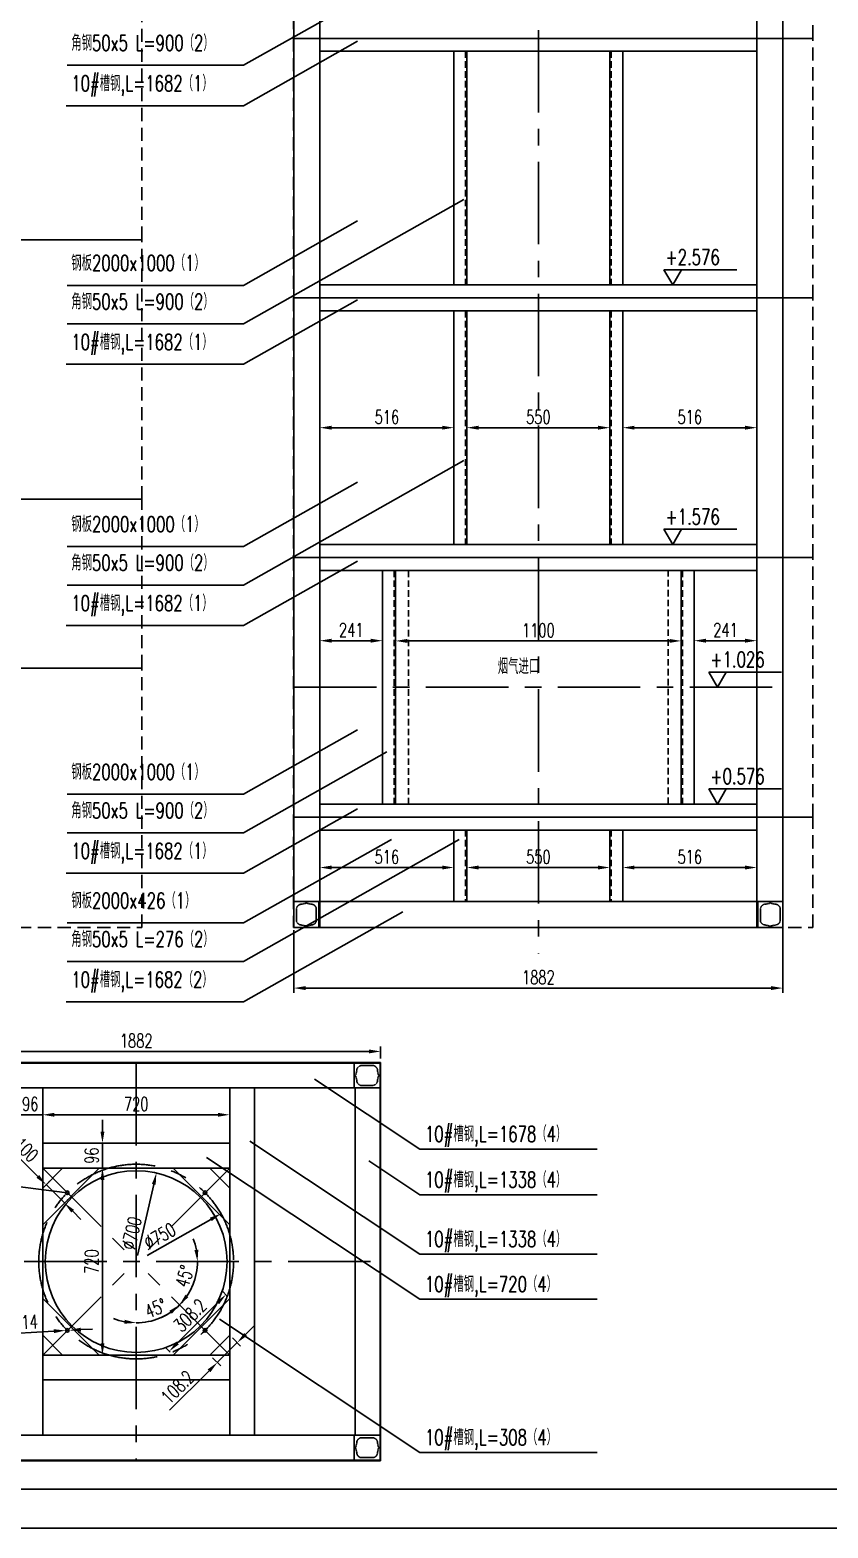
# Model space of a CAD drawing. Extents: x 27542 to 56237, y 49523 to 60382.
# Drawn here: x 46817 to 49889, y 49523 to 55294 of the extents above; entities that cross this region are included whole.
import ezdxf

# ---------------------------------------------------------------- set-up
doc = ezdxf.new("R2010")
doc.units = 0
doc.header["$LTSCALE"] = 2
doc.header["$PDMODE"] = 2
doc.linetypes.add('CENTER', pattern=[50.8, 31.75, -6.35, 6.35, -6.35])
doc.linetypes.add('DASHED', pattern=[19.05, 12.7, -6.35])
doc.layers.get('0').update_dxf_attribs({"linetype": 'CONTINUOUS'})
doc.layers.get('DEFPOINTS').update_dxf_attribs({"linetype": 'CONTINUOUS'})
for name, color, linetype in [('2虚线', 2, 'DASHED'), ('3中心线', 1, 'CENTER'), ('5文字标注', 4, 'CONTINUOUS'), ('6剖面线', 6, 'CONTINUOUS'), ('钢板', 5, 'DASHED')]:
    doc.layers.add(name, color=color, linetype=linetype)
doc.styles.add('ABO', font='simplex.shx', dxfattribs={"width": 0.7, "bigfont": 'hzdx.shx'})
doc.dimstyles.new('1-15', dxfattribs={"dimscale": 15, "dimtxt": 3.5, "dimasz": 3, "dimexe": 1.25, "dimexo": 1, "dimgap": 1, "dimtad": 1, "dimdec": 1, "dimdsep": 46, "dimtxsty": 'ABO', "dimcen": 2.5, "dimadec": 1, "dimazin": 0, "dimtfac": 1, "dimtdec": 1, "dimtmove": 0, "dimatfit": 3, "dimfxl": 0, "dimarcsym": 0})

# ---------------------------------------------------------------- blocks, each defined once
blk = doc.blocks.new('*D156')
at = {"layer": '5文字标注', "color": 0, "lineweight": -2}
for p, q in [((47933.3, 52092.6), (47933.3, 52048.7)), ((47978.3, 52067.5), (48404.3, 52067.5)), ((48449.3, 52092.6), (48449.3, 52048.7))]:
    blk.add_line(p, q, dxfattribs=at)
at = {"layer": '5文字标注', "color": 0}
for points in [[(47978.3, 52075), (47978.3, 52060), (47933.3, 52067.5)], [(48404.3, 52075), (48404.3, 52060), (48449.3, 52067.5)]]:
    blk.add_solid(points, dxfattribs=at)
at = {"layer": 'DEFPOINTS', "color": 0}
for p in [(47933.3, 52107.6), (48449.3, 52107.6), (48449.3, 52067.5)]:
    blk.add_point(p, dxfattribs=at)
at = {"layer": '5文字标注', "color": 0, "insert": (48191.3, 52108.7), "char_height": 52.5, "attachment_point": 5, "style": 'ABO'}
blk.add_mtext('516', dxfattribs=at)
blk = doc.blocks.new('*D157')
at = {"layer": '5文字标注', "color": 0, "lineweight": -2}
for p, q in [((48499.3, 52082.5), (48499.3, 52086.2)), ((48544.3, 52067.5), (49004.3, 52067.5)), ((49049.3, 52082.5), (49049.3, 52086.2))]:
    blk.add_line(p, q, dxfattribs=at)
at = {"layer": '5文字标注', "color": 0}
for points in [[(48544.3, 52075), (48544.3, 52060), (48499.3, 52067.5)], [(49004.3, 52075), (49004.3, 52060), (49049.3, 52067.5)]]:
    blk.add_solid(points, dxfattribs=at)
at = {"layer": 'DEFPOINTS', "color": 0}
for p in [(48499.3, 52067.5), (49049.3, 52067.5), (49049.3, 52067.5)]:
    blk.add_point(p, dxfattribs=at)
at = {"layer": '5文字标注', "color": 0, "insert": (48774.3, 52108.7), "char_height": 52.5, "attachment_point": 5, "style": 'ABO'}
blk.add_mtext('550', dxfattribs=at)
blk = doc.blocks.new('*D158')
at = {"layer": '5文字标注', "color": 0, "lineweight": -2}
for p, q in [((49099.3, 52082.5), (49099.3, 52086.2)), ((49144.3, 52067.5), (49570.3, 52067.5)), ((49615.3, 52082.5), (49615.3, 52086.2))]:
    blk.add_line(p, q, dxfattribs=at)
at = {"layer": '5文字标注', "color": 0}
for points in [[(49144.3, 52075), (49144.3, 52060), (49099.3, 52067.5)], [(49570.3, 52075), (49570.3, 52060), (49615.3, 52067.5)]]:
    blk.add_solid(points, dxfattribs=at)
at = {"layer": 'DEFPOINTS', "color": 0}
for p in [(49099.3, 52067.5), (49615.3, 52067.5), (49615.3, 52067.5)]:
    blk.add_point(p, dxfattribs=at)
at = {"layer": '5文字标注', "color": 0, "insert": (49357.3, 52108.7), "char_height": 52.5, "attachment_point": 5, "style": 'ABO'}
blk.add_mtext('516', dxfattribs=at)
blk = doc.blocks.new('*D159')
at = {"layer": '5文字标注', "color": 0, "lineweight": -2}
for p, q in [((49715.3, 51853.5), (49715.3, 51584.3)), ((47833.3, 51825.8), (47833.3, 51584.3)), ((47878.3, 51603.1), (49670.3, 51603.1))]:
    blk.add_line(p, q, dxfattribs=at)
at = {"layer": '5文字标注', "color": 0}
for points in [[(47878.3, 51610.6), (47878.3, 51595.6), (47833.3, 51603.1)], [(49670.3, 51610.6), (49670.3, 51595.6), (49715.3, 51603.1)]]:
    blk.add_solid(points, dxfattribs=at)
at = {"layer": 'DEFPOINTS', "color": 0}
for p in [(47833.3, 51840.8), (49715.3, 51868.5), (49715.3, 51603.1)]:
    blk.add_point(p, dxfattribs=at)
at = {"layer": '5文字标注', "color": 0, "insert": (48774.3, 51644.3), "char_height": 52.5, "attachment_point": 5, "style": 'ABO'}
blk.add_mtext('1882', dxfattribs=at)
blk = doc.blocks.new('*D168')
at = {"layer": '5文字标注', "color": 0, "lineweight": -2}
for p, q in [((47933.3, 52956.5), (47933.3, 52960.3)), ((47978.3, 52941.5), (48129.3, 52941.5)), ((48174.3, 52956.5), (48174.3, 52960.3))]:
    blk.add_line(p, q, dxfattribs=at)
at = {"layer": '5文字标注', "color": 0}
for points in [[(47978.3, 52949), (47978.3, 52934), (47933.3, 52941.5)], [(48129.3, 52949), (48129.3, 52934), (48174.3, 52941.5)]]:
    blk.add_solid(points, dxfattribs=at)
at = {"layer": 'DEFPOINTS', "color": 0}
for p in [(47933.3, 52941.5), (48174.3, 52941.5), (48174.3, 52941.5)]:
    blk.add_point(p, dxfattribs=at)
at = {"layer": '5文字标注', "color": 0, "insert": (48053.8, 52982.8), "char_height": 52.5, "attachment_point": 5, "style": 'ABO'}
blk.add_mtext('241', dxfattribs=at)
blk = doc.blocks.new('*D169')
at = {"layer": '5文字标注', "color": 0, "lineweight": -2}
for p, q in [((49374.3, 52956.5), (49374.3, 52960.3)), ((49419.3, 52941.5), (49570.3, 52941.5)), ((49615.3, 52956.5), (49615.3, 52960.3))]:
    blk.add_line(p, q, dxfattribs=at)
at = {"layer": '5文字标注', "color": 0}
for points in [[(49419.3, 52949), (49419.3, 52934), (49374.3, 52941.5)], [(49570.3, 52949), (49570.3, 52934), (49615.3, 52941.5)]]:
    blk.add_solid(points, dxfattribs=at)
at = {"layer": 'DEFPOINTS', "color": 0}
for p in [(49374.3, 52941.5), (49615.3, 52941.5), (49615.3, 52941.5)]:
    blk.add_point(p, dxfattribs=at)
at = {"layer": '5文字标注', "color": 0, "insert": (49494.8, 52982.8), "char_height": 52.5, "attachment_point": 5, "style": 'ABO'}
blk.add_mtext('241', dxfattribs=at)
blk = doc.blocks.new('*D170')
at = {"layer": '5文字标注', "color": 0, "lineweight": -2}
for p, q in [((47933.3, 53777.1), (47933.3, 53780.8)), ((48404.3, 53762.1), (47978.3, 53762.1)), ((48449.3, 53777.1), (48449.3, 53780.8))]:
    blk.add_line(p, q, dxfattribs=at)
at = {"layer": '5文字标注', "color": 0}
for points in [[(47978.3, 53769.6), (47978.3, 53754.6), (47933.3, 53762.1)], [(48404.3, 53769.6), (48404.3, 53754.6), (48449.3, 53762.1)]]:
    blk.add_solid(points, dxfattribs=at)
at = {"layer": 'DEFPOINTS', "color": 0}
for p in [(47933.3, 53762.1), (47933.3, 53762.1), (48449.3, 53762.1)]:
    blk.add_point(p, dxfattribs=at)
at = {"layer": '5文字标注', "color": 0, "insert": (48191.3, 53803.3), "char_height": 52.5, "attachment_point": 5, "style": 'ABO'}
blk.add_mtext('516', dxfattribs=at)
blk = doc.blocks.new('*D171')
at = {"layer": '5文字标注', "color": 0, "lineweight": -2}
for p, q in [((48499.3, 53777.1), (48499.3, 53780.8)), ((48544.3, 53762.1), (49004.3, 53762.1)), ((49049.3, 53777.1), (49049.3, 53780.8))]:
    blk.add_line(p, q, dxfattribs=at)
at = {"layer": '5文字标注', "color": 0}
for points in [[(48544.3, 53769.6), (48544.3, 53754.6), (48499.3, 53762.1)], [(49004.3, 53769.6), (49004.3, 53754.6), (49049.3, 53762.1)]]:
    blk.add_solid(points, dxfattribs=at)
at = {"layer": 'DEFPOINTS', "color": 0}
for p in [(48499.3, 53762.1), (49049.3, 53762.1), (49049.3, 53762.1)]:
    blk.add_point(p, dxfattribs=at)
at = {"layer": '5文字标注', "color": 0, "insert": (48774.3, 53803.3), "char_height": 52.5, "attachment_point": 5, "style": 'ABO'}
blk.add_mtext('550', dxfattribs=at)
blk = doc.blocks.new('*D172')
at = {"layer": '5文字标注', "color": 0, "lineweight": -2}
for p, q in [((49099.3, 53777.1), (49099.3, 53780.8)), ((49144.3, 53762.1), (49570.3, 53762.1)), ((49615.3, 53777.1), (49615.3, 53780.8))]:
    blk.add_line(p, q, dxfattribs=at)
at = {"layer": '5文字标注', "color": 0}
for points in [[(49144.3, 53769.6), (49144.3, 53754.6), (49099.3, 53762.1)], [(49570.3, 53769.6), (49570.3, 53754.6), (49615.3, 53762.1)]]:
    blk.add_solid(points, dxfattribs=at)
at = {"layer": 'DEFPOINTS', "color": 0}
for p in [(49099.3, 53762.1), (49615.3, 53762.1), (49615.3, 53762.1)]:
    blk.add_point(p, dxfattribs=at)
at = {"layer": '5文字标注', "color": 0, "insert": (49357.3, 53803.3), "char_height": 52.5, "attachment_point": 5, "style": 'ABO'}
blk.add_mtext('516', dxfattribs=at)
blk = doc.blocks.new('*D179')
at = {"layer": '5文字标注', "color": 0, "lineweight": -2}
for p, q in [((47385.3, 50235.8), (47539.7, 50390.1)), ((47575.5, 50417.9), (47558.2, 50435.2)), ((47357.5, 50199.9), (47340.3, 50217.2))]:
    blk.add_line(p, q, dxfattribs=at)
at = {"layer": '5文字标注', "color": 0}
for points in [[(47534.4, 50395.4), (47545, 50384.8), (47571.5, 50421.9)], [(47380, 50241.1), (47390.6, 50230.5), (47353.5, 50203.9)]]:
    blk.add_solid(points, dxfattribs=at)
at = {"layer": 'DEFPOINTS', "color": 0}
for p in [(47571.5, 50421.9), (47586.1, 50407.3), (47368.1, 50189.3)]:
    blk.add_point(p, dxfattribs=at)
at = {"layer": '5文字标注', "color": 0, "insert": (47433.3, 50342.1), "char_height": 52.5, "attachment_point": 5, "rotation": 45, "style": 'ABO'}
blk.add_mtext('308.2', dxfattribs=at)
blk = doc.blocks.new('*D180')
at = {"layer": '5文字标注', "color": 0, "lineweight": -2}
for p, q in [((47646.8, 50268.8), (47678.6, 50300.6)), ((47615, 50237), (47538.4, 50160.5)), ((47596.7, 50255.3), (47628.2, 50223.7)), ((47520.2, 50178.7), (47551.7, 50147.2)), ((47506.6, 50128.6), (47354.6, 49976.6))]:
    blk.add_line(p, q, dxfattribs=at)
at = {"layer": '5文字标注', "color": 0}
for points in [[(47641.5, 50274.1), (47652.1, 50263.5), (47615, 50237)], [(47501.3, 50133.9), (47511.9, 50123.3), (47538.4, 50160.5)]]:
    blk.add_solid(points, dxfattribs=at)
at = {"layer": 'DEFPOINTS', "color": 0}
for p in [(47586.1, 50265.9), (47509.6, 50189.3), (47538.4, 50160.5)]:
    blk.add_point(p, dxfattribs=at)
at = {"layer": '5文字标注', "color": 0, "insert": (47385.5, 50065.9), "char_height": 52.5, "attachment_point": 5, "rotation": 45, "style": 'ABO'}
blk.add_mtext('108.2', dxfattribs=at)
blk = doc.blocks.new('*D181')
at = {"layer": '5文字标注', "color": 0, "lineweight": -2}
blk.add_line((47268.6, 50573.4), (47513.3, 50711.9), dxfattribs=at)
at = {"layer": '5文字标注', "color": 0}
blk.add_solid([(47509.6, 50718.4), (47517, 50705.3), (47552.5, 50734)], dxfattribs=at)
at = {"layer": 'DEFPOINTS', "color": 0}
for p in [(47552.5, 50734), (46899.7, 50364.6)]:
    blk.add_point(p, dxfattribs=at)
at = {"layer": '5文字标注', "color": 0, "insert": (47316.9, 50648.1), "char_height": 52.5, "attachment_point": 5, "rotation": 29.50674, "style": 'ABO'}
blk.add_mtext('∅750', dxfattribs=at)
blk = doc.blocks.new('*D182')
at = {"layer": '5文字标注', "color": 0, "lineweight": -2}
for p, q in [((46682.1, 50268.4), (46909, 50281.2)), ((46967.9, 50284.6), (46953.9, 50283.8)), ((47012.8, 50287.1), (47057.8, 50289.6))]:
    blk.add_line(p, q, dxfattribs=at)
at = {"layer": '5文字标注', "color": 0}
for points in [[(46908.6, 50288.7), (46909.4, 50273.7), (46953.9, 50283.8)], [(47012.4, 50294.6), (47013.3, 50279.6), (46967.9, 50284.6)]]:
    blk.add_solid(points, dxfattribs=at)
at = {"layer": 'DEFPOINTS', "color": 0}
for p in [(46953.9, 50283.8), (46967.9, 50284.6)]:
    blk.add_point(p, dxfattribs=at)
at = {"layer": '5文字标注', "color": 0, "insert": (46770.8, 50314.7), "char_height": 52.5, "attachment_point": 5, "rotation": 3.22885, "style": 'ABO'}
blk.add_mtext('4x%%c14', dxfattribs=at)
blk = doc.blocks.new('*D183')
at = {"layer": '5文字标注', "color": 0, "lineweight": -2}
blk.add_line((47231.4, 50572.5), (47293.8, 50846.7), dxfattribs=at)
at = {"layer": '5文字标注', "color": 0}
blk.add_solid([(47286.5, 50848.4), (47301.1, 50845), (47303.8, 50890.6)], dxfattribs=at)
at = {"layer": 'DEFPOINTS', "color": 0}
for p in [(47303.8, 50890.6), (47148.4, 50208.1)]:
    blk.add_point(p, dxfattribs=at)
at = {"layer": '5文字标注', "color": 0, "insert": (47208.7, 50658.6), "char_height": 52.5, "attachment_point": 5, "rotation": 77.16878, "style": 'ABO'}
blk.add_mtext('∅700', dxfattribs=at)
blk = doc.blocks.new('*D184')
at = {"layer": '5文字标注', "color": 0, "lineweight": -2}
for p, q in [((46847.3, 50877.6), (46732.4, 50992.5)), ((46889.7, 50856.4), (46892.4, 50859.1)), ((46949.8, 50775.1), (46879.1, 50845.8)), ((46960.4, 50785.7), (46963.1, 50788.4)), ((46981.6, 50743.3), (47013.5, 50711.5))]:
    blk.add_line(p, q, dxfattribs=at)
at = {"layer": '5文字标注', "color": 0}
for points in [[(46852.6, 50882.9), (46842, 50872.3), (46879.1, 50845.8)], [(46986.9, 50748.6), (46976.3, 50738), (46949.8, 50775.1)]]:
    blk.add_solid(points, dxfattribs=at)
at = {"layer": 'DEFPOINTS', "color": 0}
for p in [(46879.1, 50845.8), (46879.1, 50845.8), (46949.8, 50775.1)]:
    blk.add_point(p, dxfattribs=at)
at = {"layer": '5文字标注', "color": 0, "insert": (46803.1, 50980.2), "char_height": 52.5, "attachment_point": 5, "rotation": 315, "style": 'ABO'}
blk.add_mtext('100', dxfattribs=at)
blk = doc.blocks.new('*D185')
at = {"layer": '5文字标注', "color": 0, "lineweight": -2}
for p, q in [((46725.1, 51115), (46680.1, 51115)), ((46770.1, 51130), (46770.1, 51133.8)), ((46770.1, 51115), (46866.1, 51115)), ((46866.1, 51130), (46866.1, 51133.8)), ((46911.1, 51115), (46956.1, 51115))]:
    blk.add_line(p, q, dxfattribs=at)
at = {"layer": '5文字标注', "color": 0}
for points in [[(46725.1, 51122.5), (46725.1, 51107.5), (46770.1, 51115)], [(46911.1, 51122.5), (46911.1, 51107.5), (46866.1, 51115)]]:
    blk.add_solid(points, dxfattribs=at)
at = {"layer": 'DEFPOINTS', "color": 0}
for p in [(46770.1, 51115), (46866.1, 51115), (46866.1, 51115)]:
    blk.add_point(p, dxfattribs=at)
at = {"layer": '5文字标注', "color": 0, "insert": (46818.1, 51156.3), "char_height": 52.5, "attachment_point": 5, "style": 'ABO'}
blk.add_mtext('96', dxfattribs=at)
blk = doc.blocks.new('*D186')
at = {"layer": '5文字标注', "color": 0, "lineweight": -2}
for p, q in [((46866.1, 51100), (46866.1, 51096.3)), ((46911.1, 51115), (47541.1, 51115)), ((47586.1, 51091.8), (47586.1, 51133.8))]:
    blk.add_line(p, q, dxfattribs=at)
at = {"layer": '5文字标注', "color": 0}
for points in [[(46911.1, 51122.5), (46911.1, 51107.5), (46866.1, 51115)], [(47541.1, 51122.5), (47541.1, 51107.5), (47586.1, 51115)]]:
    blk.add_solid(points, dxfattribs=at)
at = {"layer": 'DEFPOINTS', "color": 0}
for p in [(46866.1, 51115), (47586.1, 51115), (47586.1, 51076.8)]:
    blk.add_point(p, dxfattribs=at)
at = {"layer": '5文字标注', "color": 0, "insert": (47226.1, 51156.3), "char_height": 52.5, "attachment_point": 5, "style": 'ABO'}
blk.add_mtext('720', dxfattribs=at)
blk = doc.blocks.new('*D187')
at = {"layer": '5文字标注', "color": 0, "lineweight": -2}
for p, q in [((47081.2, 50909.3), (47077.4, 50909.3)), ((47096.2, 50864.3), (47096.2, 50234.3)), ((47081.2, 50189.3), (47077.4, 50189.3))]:
    blk.add_line(p, q, dxfattribs=at)
at = {"layer": '5文字标注', "color": 0}
for points in [[(47088.7, 50864.3), (47103.7, 50864.3), (47096.2, 50909.3)], [(47088.7, 50234.3), (47103.7, 50234.3), (47096.2, 50189.3)]]:
    blk.add_solid(points, dxfattribs=at)
at = {"layer": 'DEFPOINTS', "color": 0}
for p in [(47096.2, 50909.3), (47096.2, 50189.3), (47096.2, 50189.3)]:
    blk.add_point(p, dxfattribs=at)
at = {"layer": '5文字标注', "color": 0, "insert": (47054.9, 50549.3), "char_height": 52.5, "attachment_point": 5, "rotation": 90, "style": 'ABO'}
blk.add_mtext('720', dxfattribs=at)
blk = doc.blocks.new('*D190')
at = {"layer": '5文字标注', "color": 0, "lineweight": -2}
for p, q in [((47096.2, 51050.3), (47096.2, 51095.3)), ((47081.2, 51005.3), (47077.4, 51005.3)), ((47096.2, 50909.3), (47096.2, 51005.3)), ((47081.2, 50909.3), (47077.4, 50909.3)), ((47096.2, 50864.3), (47096.2, 50819.3))]:
    blk.add_line(p, q, dxfattribs=at)
at = {"layer": '5文字标注', "color": 0}
for points in [[(47088.7, 51050.3), (47103.7, 51050.3), (47096.2, 51005.3)], [(47088.7, 50864.3), (47103.7, 50864.3), (47096.2, 50909.3)]]:
    blk.add_solid(points, dxfattribs=at)
at = {"layer": 'DEFPOINTS', "color": 0}
for p in [(47096.2, 51005.3), (47096.2, 51005.3), (47096.2, 50909.3)]:
    blk.add_point(p, dxfattribs=at)
at = {"layer": '5文字标注', "color": 0, "insert": (47054.9, 50957.3), "char_height": 52.5, "attachment_point": 5, "rotation": 90, "style": 'ABO'}
blk.add_mtext('96', dxfattribs=at)
blk = doc.blocks.new('*D199')
at = {"layer": '5文字标注', "color": 0, "lineweight": -2}
for p, q in [((48224.3, 52955.6), (48224.3, 52959.3)), ((48269.3, 52940.6), (49279.3, 52940.6)), ((49324.3, 52955.6), (49324.3, 52959.3))]:
    blk.add_line(p, q, dxfattribs=at)
at = {"layer": '5文字标注', "color": 0}
for points in [[(48269.3, 52948.1), (48269.3, 52933.1), (48224.3, 52940.6)], [(49279.3, 52948.1), (49279.3, 52933.1), (49324.3, 52940.6)]]:
    blk.add_solid(points, dxfattribs=at)
at = {"layer": 'DEFPOINTS', "color": 0}
for p in [(48224.3, 52940.6), (49324.3, 52940.6), (49324.3, 52940.6)]:
    blk.add_point(p, dxfattribs=at)
at = {"layer": '5文字标注', "color": 0, "insert": (48774.3, 52981.8), "char_height": 52.5, "attachment_point": 5, "style": 'ABO'}
blk.add_mtext('1100', dxfattribs=at)
blk = doc.blocks.new('*D200')
at = {"layer": '5文字标注', "color": 0, "lineweight": -2}
for start, end in [(10.94062, 21.88124), (315, 0), (293.11876, 304.05938)]:
    blk.add_arc((47226.1, 50549.3), 236, start, end, dxfattribs=at)
at = {"layer": '5文字标注', "color": 0}
for points in [[(47465.3, 50594.8), (47450.4, 50593.4), (47462.1, 50549.3)], [(47353.5, 50359.6), (47363.1, 50348), (47393, 50382.4)]]:
    blk.add_solid(points, dxfattribs=at)
at = {"layer": 'DEFPOINTS', "color": 0}
for p in [(46287.1, 50549.3), (47226.1, 50549.3), (48165.1, 50549.3), (47430.5, 50431.3), (47586.1, 50189.3)]:
    blk.add_point(p, dxfattribs=at)
at = {"layer": '5文字标注', "color": 0, "insert": (47412.5, 50492.9), "char_height": 52.5, "attachment_point": 5, "rotation": 73.14884, "style": 'ABO'}
blk.add_mtext('45°', dxfattribs=at)
blk = doc.blocks.new('*D201')
at = {"layer": '5文字标注', "color": 0, "lineweight": -2}
for start, end in [(325.94062, 336.88124), (248.11876, 259.05938), (270, 315)]:
    blk.add_arc((47226.1, 50549.3), 236, start, end, dxfattribs=at)
at = {"layer": '5文字标注', "color": 0}
for points in [[(47427.4, 50412.4), (47415.8, 50421.9), (47393, 50382.4)], [(47182, 50325.1), (47180.6, 50310.1), (47226.1, 50313.3)]]:
    blk.add_solid(points, dxfattribs=at)
at = {"layer": 'DEFPOINTS', "color": 0}
for p in [(47226.1, 51314.3), (47226.1, 50549.3), (47287.2, 50321.3), (47586.1, 50189.3), (47226.1, 49784.3)]:
    blk.add_point(p, dxfattribs=at)
at = {"layer": '5文字标注', "color": 0, "insert": (47300.6, 50369.4), "char_height": 52.5, "attachment_point": 5, "rotation": 22.5, "style": 'ABO'}
blk.add_mtext('45°', dxfattribs=at)
blk = doc.blocks.new('*D236')
at = {"layer": '5文字标注', "color": 0, "lineweight": -2}
for p, q in [((46285.1, 51331.3), (46285.1, 51377.7)), ((48167.1, 51331.3), (48167.1, 51377.7)), ((46330.1, 51359), (48122.1, 51359))]:
    blk.add_line(p, q, dxfattribs=at)
at = {"layer": '5文字标注', "color": 0}
for points in [[(46330.1, 51366.5), (46330.1, 51351.5), (46285.1, 51359)], [(48122.1, 51366.5), (48122.1, 51351.5), (48167.1, 51359)]]:
    blk.add_solid(points, dxfattribs=at)
at = {"layer": 'DEFPOINTS', "color": 0}
for p in [(46285.1, 51316.3), (48167.1, 51359), (48167.1, 51316.3)]:
    blk.add_point(p, dxfattribs=at)
at = {"layer": '5文字标注', "color": 0, "insert": (47226.1, 51400.2), "char_height": 52.5, "attachment_point": 5, "style": 'ABO'}
blk.add_mtext('1882', dxfattribs=at)

msp = doc.modelspace()

# ---------------------------------------------------------------- linework, layer by layer
for p, q in [((47833.31338, 57734.09353), (47833.31338, 51836.09353)), ((47933.31338, 57734.09353), (47933.31338, 51836.09353)), ((49615.31338, 51836.09353), (49615.31338, 57734.09353)), ((49715.31338, 51836.09353), (49715.31338, 57734.09353)), ((47933.31338, 55212.09353), (49615.31338, 55212.09353)), ((48449.31338, 55212.09353), (48449.31338, 54312.09353)), ((48499.31338, 55212.09353), (48499.31338, 54312.09353)), ((49049.31338, 55212.09353), (49049.31338, 54312.09353)), ((49099.31338, 55212.09353), (49099.31338, 54312.09353)), ((47933.31338, 54312.09353), (49615.31338, 54312.09353)), ((47933.31338, 54212.09353), (49615.31338, 54212.09353)), ((48449.31338, 54212.09353), (48449.31338, 53312.09353)), ((48499.31338, 54212.09353), (48499.31338, 53312.09353)), ((49049.31338, 54212.09353), (49049.31338, 53312.09353)), ((49099.31338, 54212.09353), (49099.31338, 53312.09353)), ((47933.31338, 53312.09353), (49615.31338, 53312.09353)), ((47933.31338, 53212.09353), (49615.31338, 53212.09353)), ((48174.31338, 53212.09353), (48174.31338, 52312.09353)), ((48224.31338, 53212.09353), (48224.31338, 52312.09353)), ((49324.31338, 53212.09353), (49324.31338, 52312.09353)), ((49374.31338, 53212.09353), (49374.31338, 52312.09353)), ((47933.31338, 52312.09353), (49615.31338, 52312.09353)), ((47933.31338, 52212.09353), (49615.31338, 52212.09353)), ((48449.31338, 52212.09353), (48449.31338, 51936.09353)), ((48499.31338, 52212.09353), (48499.31338, 51936.09353)), ((49049.31338, 52212.09353), (49049.31338, 51936.09353)), ((49099.31338, 52212.09353), (49099.31338, 51936.09353)), ((47933.31338, 51936.09353), (49615.31338, 51936.09353)), ((47833.31338, 51836.09353), (49715.31338, 51836.09353)), ((48167.09666, 51316.32601), (46285.09666, 51316.32601)), ((48167.09666, 51314.32601), (46285.09666, 51314.32601)), ((48165.09666, 49782.32601), (48165.09666, 51316.32601)), ((48167.09666, 49782.32601), (48167.09666, 51316.32601)), ((48065.09666, 51218.32601), (46387.09666, 51218.32601)), ((46866.09666, 51218.32601), (46866.09666, 49880.32601)), ((47586.09666, 51218.32601), (47586.09666, 49880.32601)), ((47682.09666, 51218.32601), (47682.09666, 49880.32601)), ((48069.09666, 51218.32601), (48069.09666, 49880.32601)), ((46866.09666, 51005.32601), (47586.09666, 51005.32601)), ((46866.09666, 50909.32601), (47586.09666, 50909.32601)), ((46866.09666, 50832.79322), (46942.62945, 50909.32601)), ((46866.09666, 50691.37186), (47084.05081, 50909.32601)), ((47586.09666, 50691.37186), (47368.14251, 50909.32601)), ((47586.09666, 50832.79322), (47509.56387, 50909.32601)), ((46866.09666, 50407.28016), (47084.05081, 50189.32601)), ((47586.09666, 50407.28016), (47368.14251, 50189.32601)), ((46866.09666, 50265.8588), (46942.62945, 50189.32601)), ((47586.09666, 50265.8588), (47509.56387, 50189.32601)), ((46866.09666, 50189.32601), (47586.09666, 50189.32601)), ((46866.09666, 50093.32601), (47586.09666, 50093.32601)), ((48065.09666, 49880.32601), (46387.09666, 49880.32601)), ((46285.09666, 49784.32601), (48167.09666, 49784.32601)), ((46285.09666, 49782.32601), (48167.09666, 49782.32601))]:
    msp.add_line(p, q)
msp.add_lwpolyline([(43997.19139, 49672.76865), (56087.19139, 49672.76865), (56087.19139, 58282.76865), (43997.19139, 58282.76865)], close=True)
for centre, radius in [((47226.09666, 50549.32601), 350), ((46960.93162, 50814.49105), 7), ((47491.2617, 50814.49105), 7), ((46960.93162, 50284.16097), 7), ((47491.2617, 50284.16097), 7)]:
    msp.add_circle(centre, radius)
at = {"layer": '2虚线'}
for p, q in [((48494.31338, 55212.09353), (48494.31338, 54312.09353)), ((49054.31338, 55212.09353), (49054.31338, 54312.09353)), ((48494.31338, 54212.09353), (48494.31338, 53312.09353)), ((49054.31338, 54212.09353), (49054.31338, 53312.09353)), ((48219.31338, 53212.09353), (48219.31338, 52312.09353)), ((49329.31338, 53212.09353), (49329.31338, 52312.09353)), ((48494.31338, 52212.09353), (48494.31338, 51936.09353)), ((49054.31338, 52212.09353), (49054.31338, 51936.09353))]:
    msp.add_line(p, q, dxfattribs=at)
at = {"layer": '2虚线', "ltscale": 0.1}
for p, q in [((47833.31338, 51836.09353), (47833.31338, 51936.09353)), ((47881.31338, 51936.09353), (47833.31338, 51936.09353)), ((47843.31338, 51861.09353), (47843.31338, 51911.09353)), ((47863.31338, 51926.09353), (47876.31338, 51929.09353)), ((47881.31338, 51936.09353), (47929.31338, 51936.09353)), ((47881.31338, 51934.09353), (47881.31338, 51936.09353)), ((47881.31338, 51934.09353), (47881.31338, 51936.09353)), ((47899.31338, 51926.09353), (47886.31338, 51929.09353)), ((47919.31338, 51861.09353), (47919.31338, 51911.09353)), ((47929.31338, 51836.09353), (47929.31338, 51936.09353)), ((49667.31338, 51936.09353), (49619.31338, 51936.09353)), ((49619.31338, 51836.09353), (49619.31338, 51936.09353)), ((49629.31338, 51861.09353), (49629.31338, 51911.09353)), ((49649.31338, 51926.09353), (49662.31338, 51929.09353)), ((49667.31338, 51934.09353), (49667.31338, 51936.09353)), ((49667.31338, 51934.09353), (49667.31338, 51936.09353)), ((49667.31338, 51936.09353), (49715.31338, 51936.09353)), ((49685.31338, 51926.09353), (49672.31338, 51929.09353)), ((49705.31338, 51861.09353), (49705.31338, 51911.09353)), ((49715.31338, 51836.09353), (49715.31338, 51936.09353)), ((47881.31338, 51836.09353), (47833.31338, 51836.09353)), ((47863.31338, 51846.09353), (47876.31338, 51843.09353)), ((47881.31338, 51836.09353), (47881.31338, 51838.09353)), ((47881.31338, 51836.09353), (47881.31338, 51838.09353)), ((47881.31338, 51836.09353), (47929.31338, 51836.09353)), ((47899.31338, 51846.09353), (47886.31338, 51843.09353)), ((49667.31338, 51836.09353), (49619.31338, 51836.09353)), ((49649.31338, 51846.09353), (49662.31338, 51843.09353)), ((49667.31338, 51836.09353), (49667.31338, 51838.09353)), ((49667.31338, 51836.09353), (49667.31338, 51838.09353)), ((49667.31338, 51836.09353), (49715.31338, 51836.09353)), ((49685.31338, 51846.09353), (49672.31338, 51843.09353)), ((48065.09666, 51314.32601), (48165.09666, 51314.32601)), ((48065.09666, 51266.32601), (48065.09666, 51314.32601)), ((48165.09666, 51266.32601), (48165.09666, 51314.32601)), ((48065.09666, 51266.32601), (48067.09666, 51266.32601)), ((48065.09666, 51266.32601), (48067.09666, 51266.32601)), ((48065.09666, 51266.32601), (48065.09666, 51218.32601)), ((48075.09666, 51284.32601), (48072.09666, 51271.32601)), ((48075.09666, 51248.32601), (48072.09666, 51261.32601)), ((48090.09666, 51304.32601), (48140.09666, 51304.32601)), ((48155.09666, 51284.32601), (48158.09666, 51271.32601)), ((48155.09666, 51248.32601), (48158.09666, 51261.32601)), ((48163.09666, 51266.32601), (48165.09666, 51266.32601)), ((48163.09666, 51266.32601), (48165.09666, 51266.32601)), ((48165.09666, 51266.32601), (48165.09666, 51218.32601)), ((48065.09666, 51218.32601), (48165.09666, 51218.32601)), ((48090.09666, 51228.32601), (48140.09666, 51228.32601)), ((48065.09666, 49832.32601), (48065.09666, 49880.32601)), ((48065.09666, 49880.32601), (48165.09666, 49880.32601)), ((48090.09666, 49870.32601), (48140.09666, 49870.32601)), ((48165.09666, 49832.32601), (48165.09666, 49880.32601)), ((48065.09666, 49832.32601), (48067.09666, 49832.32601)), ((48065.09666, 49832.32601), (48065.09666, 49784.32601)), ((48065.09666, 49832.32601), (48067.09666, 49832.32601)), ((48075.09666, 49850.32601), (48072.09666, 49837.32601)), ((48075.09666, 49814.32601), (48072.09666, 49827.32601)), ((48155.09666, 49850.32601), (48158.09666, 49837.32601)), ((48155.09666, 49814.32601), (48158.09666, 49827.32601)), ((48163.09666, 49832.32601), (48165.09666, 49832.32601)), ((48163.09666, 49832.32601), (48165.09666, 49832.32601)), ((48165.09666, 49832.32601), (48165.09666, 49784.32601)), ((48065.09666, 49784.32601), (48165.09666, 49784.32601)), ((48090.09666, 49794.32601), (48140.09666, 49794.32601))]:
    msp.add_line(p, q, dxfattribs=at)
at = {"layer": '2虚线'}
msp.add_lwpolyline([(48274.31338, 52312.09353), (49274.31338, 52312.09353), (49274.31338, 53212.09353), (48274.31338, 53212.09353)], close=True, dxfattribs=at)
at = {"layer": '2虚线', "ltscale": 0.1}
for centre, radius, start, end in [((47862.66478, 51906.125), 19.97906, 88.139617624, 165.600177668), ((47876.31338, 51934.09353), 5, 270, 0), ((47886.31338, 51934.09353), 5, 180, 270), ((47899.96199, 51906.125), 19.97906, 14.399822332, 91.860382376), ((49648.66478, 51906.125), 19.97906, 88.139617624, 165.600177668), ((49662.31338, 51934.09353), 5, 270, 0), ((49672.31338, 51934.09353), 5, 180, 270), ((49685.96199, 51906.125), 19.97906, 14.399822332, 91.860382376), ((47862.66478, 51866.06206), 19.97906, 194.399822332, 271.860382376), ((47876.31338, 51838.09353), 5, 0, 90), ((47886.31338, 51838.09353), 5, 90, 180), ((47899.96199, 51866.06206), 19.97906, 268.139617624, 345.600177668), ((49648.66478, 51866.06206), 19.97906, 194.399822332, 271.860382376), ((49662.31338, 51838.09353), 5, 0, 90), ((49672.31338, 51838.09353), 5, 90, 180), ((49685.96199, 51866.06206), 19.97906, 268.139617624, 345.600177668), ((48067.09666, 51271.32601), 5, 270, 360), ((48067.09666, 51261.32601), 5, 360, 90), ((48095.06519, 51284.97461), 19.97906, 104.399822332, 181.860382376), ((48135.12813, 51284.97461), 19.97906, 358.139617624, 75.600177668), ((48163.09666, 51271.32601), 5, 180, 270), ((48163.09666, 51261.32601), 5, 90, 180), ((48095.06519, 51247.67741), 19.97906, 178.139617624, 255.600177668), ((48135.12813, 51247.67741), 19.97906, 284.399822332, 1.860382376), ((48095.06519, 49850.97461), 19.97906, 104.399822332, 181.860382376), ((48135.12813, 49850.97461), 19.97906, 358.139617624, 75.600177668), ((48067.09666, 49837.32601), 5, 270, 360), ((48067.09666, 49827.32601), 5, 360, 90), ((48095.06519, 49813.67741), 19.97906, 178.139617624, 255.600177668), ((48135.12813, 49813.67741), 19.97906, 284.399822332, 1.860382376), ((48163.09666, 49837.32601), 5, 180, 270), ((48163.09666, 49827.32601), 5, 90, 180)]:
    msp.add_arc(centre, radius, start, end, dxfattribs=at)
at = {"layer": '3中心线', "ltscale": 5}
for p, q in [((48774.31338, 57834.09353), (48774.31338, 51736.09353)), ((47833.31338, 52762.09353), (49715.31338, 52762.09353)), ((47226.09666, 51314.32601), (47226.09666, 49784.32601)), ((46866.09666, 50909.32601), (47226.09666, 50549.32601)), ((47586.09666, 50909.32601), (47226.09666, 50549.32601)), ((46287.09666, 50549.32601), (48165.09666, 50549.32601)), ((46866.09666, 50189.32601), (47226.09666, 50549.32601)), ((47586.09666, 50189.32601), (47226.09666, 50549.32601))]:
    msp.add_line(p, q, dxfattribs=at)
msp.add_circle((47226.09666, 50549.32601), 375, dxfattribs=at)
at = {"layer": '5文字标注'}
for p, q in [((47639.56311, 55158.48101), (48487.12933, 55637.89411)), ((47639.56311, 55002.69436), (48078.038, 55250.7111)), ((46960.27555, 55158.48101), (47639.56311, 55158.48101)), ((46956.12453, 55002.69436), (47639.56311, 55002.69436)), ((47639.56311, 54162.00899), (48487.12933, 54641.42209)), ((47639.56311, 54006.22234), (48078.038, 54254.23907)), ((46960.27555, 54162.00899), (47639.56311, 54162.00899)), ((46956.12453, 54006.22234), (47639.56311, 54006.22234)), ((47639.56311, 53155.77782), (48487.12933, 53635.19093)), ((47639.56311, 52999.99118), (48078.038, 53248.00791)), ((46960.27555, 53155.77782), (47639.56311, 53155.77782)), ((46956.12453, 52999.99118), (47639.56311, 52999.99118)), ((47639.56311, 52201.39982), (48191.19092, 52513.4198)), ((47639.56311, 52045.61317), (48078.038, 52293.6299)), ((46960.27555, 52201.39982), (47639.56311, 52201.39982)), ((47639.56311, 51705.68124), (48469.72119, 52175.24769)), ((46956.12453, 52045.61317), (47639.56311, 52045.61317)), ((47639.56311, 51549.89459), (48252.11942, 51896.37786)), ((46960.27555, 51705.68124), (47639.56311, 51705.68124)), ((46956.12453, 51549.89459), (47639.56311, 51549.89459)), ((48317.39864, 50982.75012), (47913.03675, 51252.23152)), ((48317.39864, 50577.68922), (47663.39511, 51013.54084)), ((48317.39864, 50982.75012), (49000.83722, 50982.75012)), ((45945.55852, 50944.54227), (46960.93162, 50814.49105)), ((48317.39864, 50404.07281), (47496.96735, 50950.83791)), ((48317.39864, 50806.67171), (48121.07145, 50937.51125)), ((48317.39864, 50806.67171), (49000.83722, 50806.67171)), ((48317.39864, 50577.68922), (49000.83722, 50577.68922)), ((48317.39864, 50404.07281), (49000.83722, 50404.07281)), ((48317.39864, 49813.92641), (47546.89567, 50327.41747)), ((48317.39864, 49813.92641), (49000.83722, 49813.92641))]:
    msp.add_line(p, q, dxfattribs=at)
at = {"layer": '5文字标注', "ltscale": 0.1}
for p, q in [((49291.37693, 54312.09353), (49257.62693, 54370.55024)), ((49257.62693, 54370.55024), (49537.78071, 54370.55024)), ((49291.37693, 54312.09353), (49325.12693, 54370.55024)), ((49257.62693, 53370.55024), (49537.78071, 53370.55024)), ((49291.37693, 53312.09353), (49257.62693, 53370.55024)), ((49291.37693, 53312.09353), (49325.12693, 53370.55024)), ((49464.04022, 52762.09353), (49430.29022, 52820.55024)), ((49430.29022, 52820.55024), (49710.44399, 52820.55024)), ((49464.04022, 52762.09353), (49497.79022, 52820.55024)), ((49430.29022, 52370.55024), (49710.44399, 52370.55024)), ((49464.04022, 52312.09353), (49430.29022, 52370.55024)), ((49464.04022, 52312.09353), (49497.79022, 52370.55024))]:
    msp.add_line(p, q, dxfattribs=at)
at = {"layer": '5文字标注'}
msp.add_lwpolyline([(43622.19139, 49522.76865), (56237.19139, 49522.76865), (56237.19139, 58432.76865), (43622.19139, 58432.76865)], close=True, dxfattribs=at)
at = {"layer": '6剖面线'}
for p, q in [((47639.56311, 54310.52583), (48078.038, 54558.54256)), ((46960.27555, 54310.52583), (47639.56311, 54310.52583)), ((47639.56311, 53304.29466), (48078.038, 53552.31139)), ((46960.27555, 53304.29466), (47639.56311, 53304.29466)), ((47639.56311, 52349.91665), (48078.038, 52597.93339)), ((46960.27555, 52349.91665), (47639.56311, 52349.91665)), ((47639.56311, 51854.19808), (48208.59906, 52176.06471)), ((46960.27555, 51854.19808), (47639.56311, 51854.19808))]:
    msp.add_line(p, q, dxfattribs=at)
at = {"layer": '钢板', "ltscale": 2}
for points in [[(47831.31338, 55262.09353), (49831.31338, 55262.09353), (49831.31338, 56262.09353), (47831.31338, 56262.09353)], [(45247.31343, 54486.09353), (47247.31343, 54486.09353), (47247.31343, 55486.09353), (45247.31343, 55486.09353)], [(47831.31338, 54262.09353), (49831.31338, 54262.09353), (49831.31338, 55262.09353), (47831.31338, 55262.09353)], [(45247.31343, 53486.09353), (47247.31343, 53486.09353), (47247.31343, 54486.09353), (45247.31343, 54486.09353)], [(47831.31338, 53262.09353), (49831.31338, 53262.09353), (49831.31338, 54262.09353), (47831.31338, 54262.09353)], [(45247.31343, 52836.09353), (47247.31343, 52836.09353), (47247.31343, 53486.09353), (45247.31343, 53486.09353)], [(47831.31338, 52262.09353), (49831.31338, 52262.09353), (49831.31338, 53262.09353), (47831.31338, 53262.09353)], [(45247.31343, 51836.09353), (47247.31343, 51836.09353), (47247.31343, 52836.09353), (45247.31343, 52836.09353)], [(47831.31338, 51836.09353), (49831.31338, 51836.09353), (49831.31338, 52262.09353), (47831.31338, 52262.09353)]]:
    msp.add_lwpolyline(points, close=True, dxfattribs=at)

# ---------------------------------------------------------------- texts
at = {"layer": '5文字标注', "style": 'ABO', "width": 0.7}
for s, p in [('角钢50x5 L=900（2）', (46976.12717, 55214.46009)), ('10#槽钢,L=1682（1）', (46976.12717, 55058.67344)), ('+2.576', (49263.84435, 54389.13092)), ('角钢50x5 L=900（2）', (46976.12717, 54217.98806)), ('10#槽钢,L=1682（1）', (46976.12717, 54062.20142)), ('+1.576', (49263.84435, 53389.13092)), ('角钢50x5 L=900（2）', (46976.12717, 53211.7569)), ('10#槽钢,L=1682（1）', (46976.12717, 53055.97025)), ('烟气进口', (48618.35843, 52812.62728)), ('+1.026', (49436.50763, 52839.13092)), ('+0.576', (49436.50763, 52389.13092)), ('角钢50x5 L=900（2）', (46976.12717, 52257.37889)), ('10#槽钢,L=1682（1）', (46976.12717, 52101.59224)), ('角钢50x5 L=276（2）', (46976.12717, 51761.66031)), ('10#槽钢,L=1682（2）', (46976.12717, 51605.87366)), ('10#槽钢,L=1678（4）', (48337.40127, 51011.05323)), ('10#槽钢,L=1338（4）', (48337.40127, 50834.97481)), ('10#槽钢,L=1338（4）', (48337.40127, 50605.99232)), ('10#槽钢,L=720（4）', (48337.40127, 50432.37591)), ('10#槽钢,L=308（4）', (48337.40127, 49842.22951))]:
    msp.add_text(s, height=60, dxfattribs=at).set_placement(p)
at = {"layer": '6剖面线', "style": 'ABO', "width": 0.7}
for s, p in [('钢板2000x1000（1）', (46976.12717, 54366.5049)), ('钢板2000x1000（1）', (46976.12717, 53360.27374)), ('钢板2000x1000（1）', (46976.12717, 52405.89573)), ('钢板2000x426（1）', (46976.12717, 51910.17715))]:
    msp.add_text(s, height=60, dxfattribs=at).set_placement(p)

# ---------------------------------------------------------------- dimensions: what is measured, and where the dimension line sits
at = {"layer": '5文字标注'}
for base, p1, p2, picture, middle in [((47933.31338, 53762.09353), (48449.31338, 53762.09353), (47933.31338, 53762.09353), '*D170', (48191.31338, 53803.34353)), ((49049.31338, 53762.09353), (48499.31338, 53762.09353), (49049.31338, 53762.09353), '*D171', (48774.31338, 53803.34353)), ((49615.31338, 53762.09353), (49099.31338, 53762.09353), (49615.31338, 53762.09353), '*D172', (49357.31338, 53803.34353)), ((48174.31338, 52941.54803), (47933.31338, 52941.54803), (48174.31338, 52941.54803), '*D168', (48053.81338, 52982.79803)), ((49324.31338, 52940.57632), (48224.31338, 52940.57632), (49324.31338, 52940.57632), '*D199', (48774.31338, 52981.82632)), ((49615.31338, 52941.54803), (49374.31338, 52941.54803), (49615.31338, 52941.54803), '*D169', (49494.81338, 52982.79803)), ((48449.31338, 52067.49518), (47933.31338, 52107.63852), (48449.31338, 52107.63852), '*D156', (48191.31338, 52108.74518)), ((49049.31338, 52067.49518), (48499.31338, 52067.49518), (49049.31338, 52067.49518), '*D157', (48774.31338, 52108.74518)), ((49615.31338, 52067.49518), (49099.31338, 52067.49518), (49615.31338, 52067.49518), '*D158', (49357.31338, 52108.74518)), ((49715.31338, 51603.07221), (47833.31338, 51840.77973), (49715.31338, 51868.53889), '*D159', (48774.31338, 51644.32221)), ((48167.09666, 51358.99291), (46285.09666, 51316.32601), (48167.09666, 51316.32601), '*D236', (47226.09666, 51400.24291)), ((47586.09666, 51115.02748), (46866.09666, 51115.02748), (47586.09666, 51076.78161), '*D186', (47226.09666, 51156.27748))]:
    dim = msp.add_linear_dim(base=base, p1=p1, p2=p2, dimstyle='1-15', dxfattribs=at)
    dim.commit()
    dim.dimension.update_dxf_attribs({"geometry": picture, "text_midpoint": middle})
dim = msp.add_angular_dim_2l(base=(47287.18376, 50321.34586), line1=((47226.09666, 51314.32601), (47226.09666, 49784.32601)), line2=((47586.09666, 50189.32601), (47226.09666, 50549.32601)), dimstyle='1-15', override={"dimadec": 0}, dxfattribs=at)
dim.commit()
dim.dimension.update_dxf_attribs({"geometry": '*D201', "text_midpoint": (47300.63284, 50369.37976)})
for p1, p2, distance, picture, middle in [((46770.09666, 51115.02748), (46866.09666, 51115.02748), 0, '*D185', (46818.09666, 51156.27748)), ((46949.82096, 50775.09616), (46879.11029, 50845.80684), 0, '*D184', (46803.09631, 50980.15713)), ((47368.14251, 50189.32601), (47586.09666, 50407.28016), 20.67464, '*D179', (47433.33225, 50342.09042)), ((47586.09666, 50265.8588), (47509.56387, 50189.32601), 40.82813, '*D180', (47385.52187, 50065.88063))]:
    dim = msp.add_aligned_dim(p1=p1, p2=p2, distance=distance, dimstyle='1-15', dxfattribs=at)
    dim.commit()
    dim.dimension.update_dxf_attribs({"geometry": picture, "text_midpoint": middle})
for base, p2, picture, middle in [((47096.1528, 51005.32601), (47096.1528, 51005.32601), '*D190', (47054.9028, 50957.32601)), ((47096.1528, 50189.32601), (47096.1528, 50189.32601), '*D187', (47054.9028, 50549.32601))]:
    dim = msp.add_linear_dim(base=base, p1=(47096.1528, 50909.32601), p2=p2, angle=90, dimstyle='1-15', dxfattribs=at)
    dim.commit()
    dim.dimension.update_dxf_attribs({"geometry": picture, "text_midpoint": middle})
for p1, p2, picture, middle in [((47148.36873, 50208.06604), (47303.82459, 50890.58598), '*D183', (47248.89685, 50649.42894)), ((46899.73502, 50364.62876), (47552.45831, 50734.02327), '*D181', (47337.20467, 50612.20516))]:
    dim = msp.add_diameter_dim_2p(p1=p1, p2=p2, dimstyle='1-15', dxfattribs=at)
    dim.commit()
    dim.dimension.update_dxf_attribs({"geometry": picture, "text_midpoint": middle, "dimtype": 163})
dim = msp.add_angular_dim_2l(base=(47430.49807, 50431.3148), line1=((47586.09666, 50189.32601), (47226.09666, 50549.32601)), line2=((46287.09666, 50549.32601), (48165.09666, 50549.32601)), dimstyle='1-15', override={"dimadec": 0}, dxfattribs=at)
dim.commit()
dim.dimension.update_dxf_attribs({"geometry": '*D200', "text_midpoint": (47451.98452, 50480.9063), "dimtype": 162})
dim = msp.add_diameter_dim_2p(p1=(46967.92051, 50284.55524), p2=(46953.94273, 50283.7667), text='4x%%c14', dimstyle='1-15', dxfattribs=at)
dim.commit()
dim.dimension.update_dxf_attribs({"geometry": '*D182', "text_midpoint": (46770.78189, 50314.74949)})

doc.saveas('drawing.dxf')
